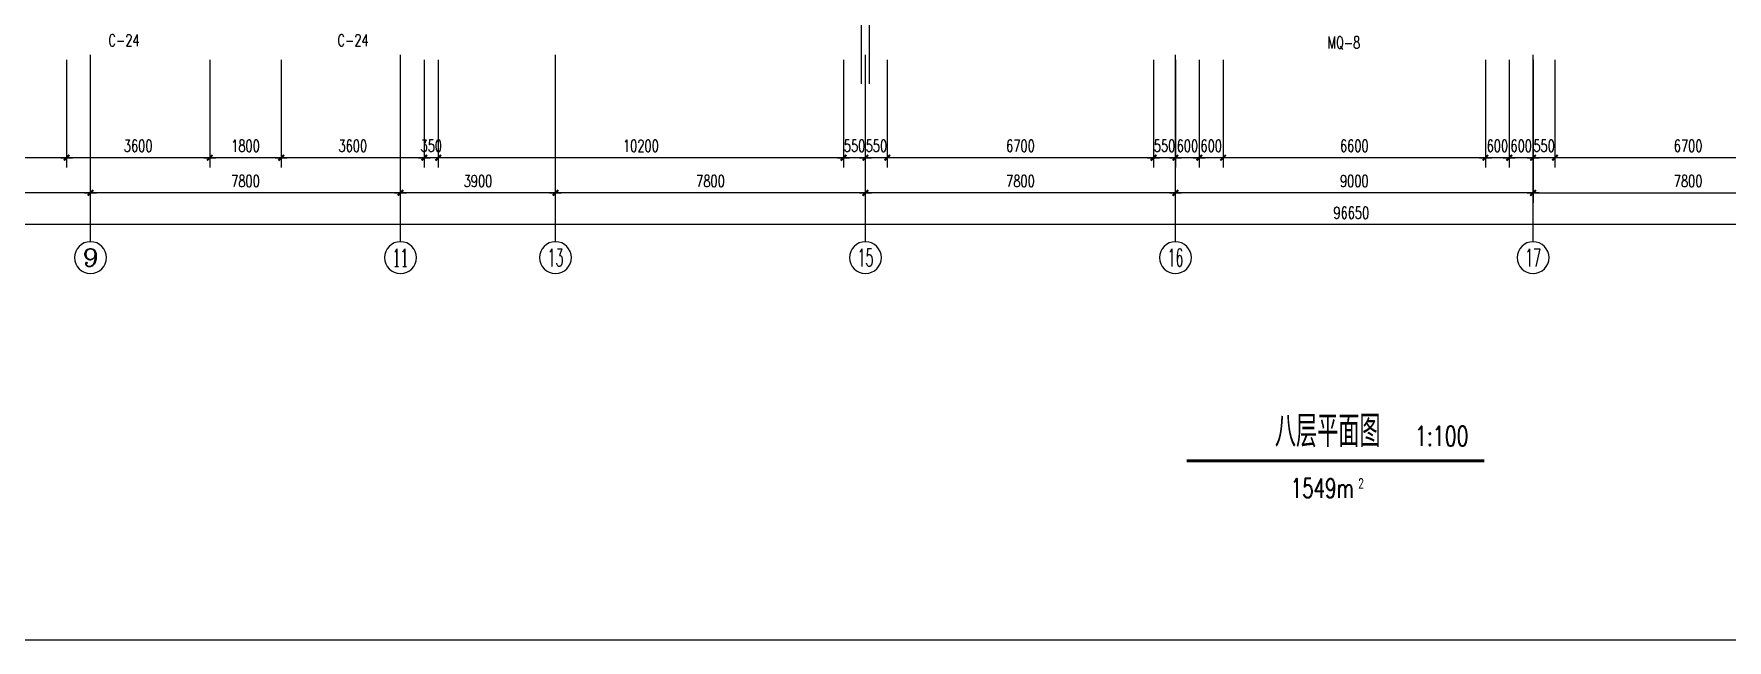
# Model space of a CAD drawing. Extents: x 816818 to 2087483, y 157525 to 390605.
# Drawn here: x 841111 to 883718, y 160847 to 176117 of the extents above; entities that cross this region are included whole.
import ezdxf
from ezdxf.enums import TextEntityAlignment as Align

# ---------------------------------------------------------------- set-up
doc = ezdxf.new("R2010")
doc.units = 0
doc.header["$LTSCALE"] = 1000
doc.header["$MEASUREMENT"] = 0
doc.layers.get('0').update_dxf_attribs({"linetype": 'CONTINUOUS'})
doc.layers.get('DEFPOINTS').update_dxf_attribs({"linetype": 'CONTINUOUS'})
for name, color, linetype in [('AXIS', 3, 'CONTINUOUS'), ('AXIS_TEXT', 7, 'CONTINUOUS'), ('MCB', 30, 'CONTINUOUS'), ('PUB_TEXT', 7, 'CONTINUOUS'), ('WALL', 255, 'CONTINUOUS'), ('WINDOW', 2, 'CONTINUOUS'), ('面积注记', 7, 'CONTINUOUS')]:
    doc.layers.add(name, color=color, linetype=linetype)
doc.styles.add('_HZTXT', font='romans.shx', dxfattribs={"width": 0.7, "bigfont": 'z.shx'})
doc.styles.add('COMPLEX', font='COMPLEX')
doc.styles.add('DIM_FONT', font='SIMPLEX.shx', dxfattribs={"width": 0.7})
doc.styles.add('Z', font='romans', dxfattribs={"width": 0.8, "bigfont": 'z'})
doc.dimstyles.new('AXIS', dxfattribs={"dimtxt": 300, "dimasz": 1, "dimexe": 250, "dimexo": 300, "dimgap": 150, "dimtad": 1, "dimdec": 0, "dimzin": 0, "dimdsep": 46, "dimtxsty": 'DIM_FONT', "dimblk": '_DIMX', "dimcen": 2.5, "dimse1": 1, "dimse2": 1, "dimclrt": 7, "dimadec": 0, "dimazin": 0, "dimtfac": 1, "dimtdec": 0, "dimtix": 1, "dimtmove": 2, "dimatfit": 3, "dimldrblk": '_DIMX', "dimfxl": 1, "dimarcsym": 0})
doc.dimstyles.new('DIMA', dxfattribs={"dimtxt": 300, "dimasz": 1, "dimexe": 250, "dimexo": 300, "dimgap": 150, "dimtad": 1, "dimdec": 0, "dimzin": 0, "dimdsep": 46, "dimtxsty": 'DIM_FONT', "dimblk": '_DIMX', "dimcen": 2.5, "dimse1": 1, "dimclrt": 7, "dimadec": 0, "dimazin": 0, "dimtfac": 1, "dimtdec": 0, "dimtix": 1, "dimtmove": 2, "dimatfit": 3, "dimldrblk": '_DIMX', "dimfxl": 1, "dimarcsym": 0})
doc.dimstyles.new('DIMB', dxfattribs={"dimtxt": 300, "dimasz": 1, "dimexe": 250, "dimexo": 300, "dimgap": 150, "dimtad": 1, "dimdec": 0, "dimzin": 0, "dimdsep": 46, "dimtxsty": 'DIM_FONT', "dimblk": '_DIMX', "dimcen": 2.5, "dimse2": 1, "dimclrt": 7, "dimadec": 0, "dimazin": 0, "dimtfac": 1, "dimtdec": 0, "dimtix": 1, "dimtmove": 2, "dimatfit": 3, "dimldrblk": '_DIMX', "dimfxl": 1, "dimarcsym": 0})
doc.dimstyles.new('DIMN', dxfattribs={"dimtxt": 300, "dimasz": 1, "dimexe": 250, "dimexo": 300, "dimgap": 150, "dimtad": 1, "dimdec": 0, "dimzin": 0, "dimdsep": 46, "dimtxsty": 'DIM_FONT', "dimblk": '_DIMX', "dimcen": 2.5, "dimclrt": 7, "dimadec": 0, "dimazin": 0, "dimtfac": 1, "dimtdec": 0, "dimtix": 1, "dimtmove": 2, "dimatfit": 3, "dimldrblk": '_DIMX', "dimfxl": 1, "dimarcsym": 0})

# ---------------------------------------------------------------- blocks, each defined once
blk = doc.blocks.new('_AXISO')
blk.add_circle((0, 0), 0.5)
at = {"layer": 'AXIS_TEXT', "style": 'COMPLEX', "width": 1.041667}
blk.add_attdef('A', text='', height=0.56, dxfattribs=at).set_placement((-0.25, -0.28), (0.25, -0.28), align=Align.FIT)
blk = doc.blocks.new('_DIMX')
blk.add_line((-150, 0), (150, 0))
at = {"const_width": 50}
blk.add_lwpolyline([(-70, -70), (70, 70)], dxfattribs=at)
blk = doc.blocks.new('*D122')
at = {"layer": 'AXIS', "color": 0, "lineweight": -2}
blk.add_line((878835, 172111), (869837, 172111), dxfattribs=at)
at = {"layer": 'DEFPOINTS', "color": 0}
for p in [(869836, 175585), (878836, 175585), (869836, 172111)]:
    blk.add_point(p, dxfattribs=at)
at = {"layer": 'AXIS', "color": 0, "lineweight": -2, "rotation": 180}
blk.add_blockref('_DIMX', (869836, 172111), dxfattribs=at)
at = {"layer": 'AXIS', "color": 0, "lineweight": -2}
blk.add_blockref('_DIMX', (878836, 172111), dxfattribs=at)
at = {"layer": 'AXIS', "color": 7, "insert": (874336, 172411), "char_height": 300, "attachment_point": 5, "style": 'DIM_FONT'}
blk.add_mtext('9000', dxfattribs=at)
blk = doc.blocks.new('*D123')
at = {"layer": 'AXIS', "color": 0, "lineweight": -2}
blk.add_line((869835, 172111), (862037, 172111), dxfattribs=at)
at = {"layer": 'DEFPOINTS', "color": 0}
for p in [(862036, 175585), (869836, 175585), (862036, 172111)]:
    blk.add_point(p, dxfattribs=at)
at = {"layer": 'AXIS', "color": 0, "lineweight": -2, "rotation": 180}
blk.add_blockref('_DIMX', (862036, 172111), dxfattribs=at)
at = {"layer": 'AXIS', "color": 0, "lineweight": -2}
blk.add_blockref('_DIMX', (869836, 172111), dxfattribs=at)
at = {"layer": 'AXIS', "color": 7, "insert": (865936, 172411), "char_height": 300, "attachment_point": 5, "style": 'DIM_FONT'}
blk.add_mtext('7800', dxfattribs=at)
blk = doc.blocks.new('*D124')
at = {"layer": 'AXIS', "color": 0, "lineweight": -2}
blk.add_line((862035, 172111), (854237, 172111), dxfattribs=at)
at = {"layer": 'DEFPOINTS', "color": 0}
for p in [(854236, 175585), (862036, 175585), (854236, 172111)]:
    blk.add_point(p, dxfattribs=at)
at = {"layer": 'AXIS', "color": 0, "lineweight": -2, "rotation": 180}
blk.add_blockref('_DIMX', (854236, 172111), dxfattribs=at)
at = {"layer": 'AXIS', "color": 0, "lineweight": -2}
blk.add_blockref('_DIMX', (862036, 172111), dxfattribs=at)
at = {"layer": 'AXIS', "color": 7, "insert": (858136, 172411), "char_height": 300, "attachment_point": 5, "style": 'DIM_FONT'}
blk.add_mtext('7800', dxfattribs=at)
blk = doc.blocks.new('*D125')
at = {"layer": 'AXIS', "color": 0, "lineweight": -2}
blk.add_line((854235, 172111), (850337, 172111), dxfattribs=at)
at = {"layer": 'DEFPOINTS', "color": 0}
for p in [(850336, 175585), (854236, 175585), (850336, 172111)]:
    blk.add_point(p, dxfattribs=at)
at = {"layer": 'AXIS', "color": 0, "lineweight": -2, "rotation": 180}
blk.add_blockref('_DIMX', (850336, 172111), dxfattribs=at)
at = {"layer": 'AXIS', "color": 0, "lineweight": -2}
blk.add_blockref('_DIMX', (854236, 172111), dxfattribs=at)
at = {"layer": 'AXIS', "color": 7, "insert": (852286, 172411), "char_height": 300, "attachment_point": 5, "style": 'DIM_FONT'}
blk.add_mtext('3900', dxfattribs=at)
blk = doc.blocks.new('*D126')
at = {"layer": 'AXIS', "color": 0, "lineweight": -2}
blk.add_line((850335, 172111), (842537, 172111), dxfattribs=at)
at = {"layer": 'DEFPOINTS', "color": 0}
for p in [(842536, 175585), (850336, 175585), (842536, 172111)]:
    blk.add_point(p, dxfattribs=at)
at = {"layer": 'AXIS', "color": 0, "lineweight": -2, "rotation": 180}
blk.add_blockref('_DIMX', (842536, 172111), dxfattribs=at)
at = {"layer": 'AXIS', "color": 0, "lineweight": -2}
blk.add_blockref('_DIMX', (850336, 172111), dxfattribs=at)
at = {"layer": 'AXIS', "color": 7, "insert": (846436, 172411), "char_height": 300, "attachment_point": 5, "style": 'DIM_FONT'}
blk.add_mtext('7800', dxfattribs=at)
blk = doc.blocks.new('*D127')
at = {"layer": 'AXIS', "color": 0, "lineweight": -2}
blk.add_line((842535, 172111), (834737, 172111), dxfattribs=at)
at = {"layer": 'DEFPOINTS', "color": 0}
for p in [(834736, 175585), (842536, 175585), (834736, 172111)]:
    blk.add_point(p, dxfattribs=at)
at = {"layer": 'AXIS', "color": 0, "lineweight": -2, "rotation": 180}
blk.add_blockref('_DIMX', (834736, 172111), dxfattribs=at)
at = {"layer": 'AXIS', "color": 0, "lineweight": -2}
blk.add_blockref('_DIMX', (842536, 172111), dxfattribs=at)
at = {"layer": 'AXIS', "color": 7, "insert": (838636, 172411), "char_height": 300, "attachment_point": 5, "style": 'DIM_FONT'}
blk.add_mtext('7800', dxfattribs=at)
blk = doc.blocks.new('*D129')
at = {"layer": 'AXIS', "color": 0, "lineweight": -2}
for p, q in [((825936, 175285), (825936, 171061)), ((922586, 175285), (922586, 171061)), ((922585, 171311), (825937, 171311))]:
    blk.add_line(p, q, dxfattribs=at)
at = {"layer": 'DEFPOINTS', "color": 0}
for p in [(825936, 175585), (922586, 175585), (825936, 171311)]:
    blk.add_point(p, dxfattribs=at)
at = {"layer": 'AXIS', "color": 0, "lineweight": -2, "rotation": 180}
blk.add_blockref('_DIMX', (825936, 171311), dxfattribs=at)
at = {"layer": 'AXIS', "color": 0, "lineweight": -2}
blk.add_blockref('_DIMX', (922586, 171311), dxfattribs=at)
at = {"layer": 'AXIS', "color": 7, "insert": (874261, 171611), "char_height": 300, "attachment_point": 5, "style": 'DIM_FONT'}
blk.add_mtext('96650', dxfattribs=at)
blk = doc.blocks.new('*D130')
at = {"layer": 'AXIS', "color": 0, "lineweight": -2}
for p, q in [((862586, 175462), (862586, 172747)), ((862035, 172997), (862034, 172997)), ((862586, 172997), (862036, 172997)), ((862587, 172997), (862588, 172997))]:
    blk.add_line(p, q, dxfattribs=at)
at = {"layer": 'DEFPOINTS', "color": 0}
for p in [(862036, 175762), (862586, 175762), (862036, 172997)]:
    blk.add_point(p, dxfattribs=at)
at = {"layer": 'AXIS', "color": 0, "lineweight": -2}
blk.add_blockref('_DIMX', (862036, 172997), dxfattribs=at)
at = {"layer": 'AXIS', "color": 0, "lineweight": -2, "rotation": 180}
blk.add_blockref('_DIMX', (862586, 172997), dxfattribs=at)
at = {"layer": 'AXIS', "color": 7, "insert": (862311, 173297), "char_height": 300, "attachment_point": 5, "style": 'DIM_FONT'}
blk.add_mtext('550', dxfattribs=at)
blk = doc.blocks.new('*D131')
at = {"layer": 'AXIS', "color": 0, "lineweight": -2}
for p, q in [((851286, 175462), (851286, 172747)), ((861486, 175462), (861486, 172747)), ((861485, 172997), (851287, 172997))]:
    blk.add_line(p, q, dxfattribs=at)
at = {"layer": 'DEFPOINTS', "color": 0}
for p in [(851286, 175762), (861486, 175762), (851286, 172997)]:
    blk.add_point(p, dxfattribs=at)
at = {"layer": 'AXIS', "color": 0, "lineweight": -2, "rotation": 180}
blk.add_blockref('_DIMX', (851286, 172997), dxfattribs=at)
at = {"layer": 'AXIS', "color": 0, "lineweight": -2}
blk.add_blockref('_DIMX', (861486, 172997), dxfattribs=at)
at = {"layer": 'AXIS', "color": 7, "insert": (856386, 173297), "char_height": 300, "attachment_point": 5, "style": 'DIM_FONT'}
blk.add_mtext('10200', dxfattribs=at)
blk = doc.blocks.new('*D132')
at = {"layer": 'AXIS', "color": 0, "lineweight": -2}
for p, q in [((850936, 175462), (850936, 172747)), ((851286, 175462), (851286, 172747)), ((850935, 172997), (850934, 172997)), ((851286, 172997), (850936, 172997)), ((851287, 172997), (851288, 172997))]:
    blk.add_line(p, q, dxfattribs=at)
at = {"layer": 'DEFPOINTS', "color": 0}
for p in [(850936, 175762), (851286, 175762), (850936, 172997)]:
    blk.add_point(p, dxfattribs=at)
at = {"layer": 'AXIS', "color": 0, "lineweight": -2}
blk.add_blockref('_DIMX', (850936, 172997), dxfattribs=at)
at = {"layer": 'AXIS', "color": 0, "lineweight": -2, "rotation": 180}
blk.add_blockref('_DIMX', (851286, 172997), dxfattribs=at)
at = {"layer": 'AXIS', "color": 7, "insert": (851111, 173297), "char_height": 300, "attachment_point": 5, "style": 'DIM_FONT'}
blk.add_mtext('350', dxfattribs=at)
blk = doc.blocks.new('*D133')
at = {"layer": 'AXIS', "color": 0, "lineweight": -2}
for p, q in [((847336, 175462), (847336, 172747)), ((850936, 175462), (850936, 172747)), ((850935, 172997), (847337, 172997))]:
    blk.add_line(p, q, dxfattribs=at)
at = {"layer": 'DEFPOINTS', "color": 0}
for p in [(847336, 175762), (850936, 175762), (847336, 172997)]:
    blk.add_point(p, dxfattribs=at)
at = {"layer": 'AXIS', "color": 0, "lineweight": -2, "rotation": 180}
blk.add_blockref('_DIMX', (847336, 172997), dxfattribs=at)
at = {"layer": 'AXIS', "color": 0, "lineweight": -2}
blk.add_blockref('_DIMX', (850936, 172997), dxfattribs=at)
at = {"layer": 'AXIS', "color": 7, "insert": (849136, 173297), "char_height": 300, "attachment_point": 5, "style": 'DIM_FONT'}
blk.add_mtext('3600', dxfattribs=at)
blk = doc.blocks.new('*D134')
at = {"layer": 'AXIS', "color": 0, "lineweight": -2}
for p, q in [((845536, 175462), (845536, 172747)), ((847336, 175462), (847336, 172747)), ((847335, 172997), (845537, 172997))]:
    blk.add_line(p, q, dxfattribs=at)
at = {"layer": 'DEFPOINTS', "color": 0}
for p in [(845536, 175762), (847336, 175762), (845536, 172997)]:
    blk.add_point(p, dxfattribs=at)
at = {"layer": 'AXIS', "color": 0, "lineweight": -2, "rotation": 180}
blk.add_blockref('_DIMX', (845536, 172997), dxfattribs=at)
at = {"layer": 'AXIS', "color": 0, "lineweight": -2}
blk.add_blockref('_DIMX', (847336, 172997), dxfattribs=at)
at = {"layer": 'AXIS', "color": 7, "insert": (846436, 173297), "char_height": 300, "attachment_point": 5, "style": 'DIM_FONT'}
blk.add_mtext('1800', dxfattribs=at)
blk = doc.blocks.new('*D135')
at = {"layer": 'AXIS', "color": 0, "lineweight": -2}
for p, q in [((841936, 175462), (841936, 172747)), ((845536, 175462), (845536, 172747)), ((845535, 172997), (841937, 172997))]:
    blk.add_line(p, q, dxfattribs=at)
at = {"layer": 'DEFPOINTS', "color": 0}
for p in [(841936, 175762), (845536, 175762), (841936, 172997)]:
    blk.add_point(p, dxfattribs=at)
at = {"layer": 'AXIS', "color": 0, "lineweight": -2, "rotation": 180}
blk.add_blockref('_DIMX', (841936, 172997), dxfattribs=at)
at = {"layer": 'AXIS', "color": 0, "lineweight": -2}
blk.add_blockref('_DIMX', (845536, 172997), dxfattribs=at)
at = {"layer": 'AXIS', "color": 7, "insert": (843736, 173297), "char_height": 300, "attachment_point": 5, "style": 'DIM_FONT'}
blk.add_mtext('3600', dxfattribs=at)
blk = doc.blocks.new('*D139')
at = {"layer": 'AXIS', "color": 0, "lineweight": -2}
for p, q in [((861486, 175462), (861486, 172747)), ((861485, 172997), (861484, 172997)), ((862036, 172997), (861486, 172997)), ((862037, 172997), (862038, 172997))]:
    blk.add_line(p, q, dxfattribs=at)
at = {"layer": 'DEFPOINTS', "color": 0}
for p in [(861486, 175762), (862036, 175762), (861486, 172997)]:
    blk.add_point(p, dxfattribs=at)
at = {"layer": 'AXIS', "color": 0, "lineweight": -2}
blk.add_blockref('_DIMX', (861486, 172997), dxfattribs=at)
at = {"layer": 'AXIS', "color": 0, "lineweight": -2, "rotation": 180}
blk.add_blockref('_DIMX', (862036, 172997), dxfattribs=at)
at = {"layer": 'AXIS', "color": 7, "insert": (861761, 173297), "char_height": 300, "attachment_point": 5, "style": 'DIM_FONT'}
blk.add_mtext('550', dxfattribs=at)
blk = doc.blocks.new('*D140')
at = {"layer": 'AXIS', "color": 0, "lineweight": -2}
for p, q in [((834286, 175462), (834286, 172747)), ((841936, 175462), (841936, 172747)), ((841935, 172997), (834287, 172997))]:
    blk.add_line(p, q, dxfattribs=at)
at = {"layer": 'DEFPOINTS', "color": 0}
for p in [(834286, 175762), (841936, 175762), (834286, 172997)]:
    blk.add_point(p, dxfattribs=at)
at = {"layer": 'AXIS', "color": 0, "lineweight": -2, "rotation": 180}
blk.add_blockref('_DIMX', (834286, 172997), dxfattribs=at)
at = {"layer": 'AXIS', "color": 0, "lineweight": -2}
blk.add_blockref('_DIMX', (841936, 172997), dxfattribs=at)
at = {"layer": 'AXIS', "color": 7, "insert": (838111, 173297), "char_height": 300, "attachment_point": 5, "style": 'DIM_FONT'}
blk.add_mtext('7650', dxfattribs=at)
blk = doc.blocks.new('*D141')
at = {"layer": 'AXIS', "color": 0, "lineweight": -2}
for p, q in [((878836, 175285), (878836, 171861)), ((886636, 175285), (886636, 171861)), ((878837, 172111), (886635, 172111))]:
    blk.add_line(p, q, dxfattribs=at)
at = {"layer": 'DEFPOINTS', "color": 0}
for p in [(878836, 175585), (886636, 175585), (886636, 172111)]:
    blk.add_point(p, dxfattribs=at)
at = {"layer": 'AXIS', "color": 0, "lineweight": -2, "rotation": 180}
blk.add_blockref('_DIMX', (878836, 172111), dxfattribs=at)
at = {"layer": 'AXIS', "color": 0, "lineweight": -2}
blk.add_blockref('_DIMX', (886636, 172111), dxfattribs=at)
at = {"layer": 'AXIS', "color": 7, "insert": (882736, 172411), "char_height": 300, "attachment_point": 5, "style": 'DIM_FONT'}
blk.add_mtext('7800', dxfattribs=at)
blk = doc.blocks.new('*D153')
at = {"layer": 'AXIS', "color": 0, "lineweight": -2}
for p, q in [((879386, 175462), (879386, 172747)), ((886086, 175462), (886086, 172747)), ((886085, 172997), (879387, 172997))]:
    blk.add_line(p, q, dxfattribs=at)
at = {"layer": 'DEFPOINTS', "color": 0}
for p in [(879386, 175762), (886086, 175762), (879386, 172997)]:
    blk.add_point(p, dxfattribs=at)
at = {"layer": 'AXIS', "color": 0, "lineweight": -2, "rotation": 180}
blk.add_blockref('_DIMX', (879386, 172997), dxfattribs=at)
at = {"layer": 'AXIS', "color": 0, "lineweight": -2}
blk.add_blockref('_DIMX', (886086, 172997), dxfattribs=at)
at = {"layer": 'AXIS', "color": 7, "insert": (882736, 173297), "char_height": 300, "attachment_point": 5, "style": 'DIM_FONT'}
blk.add_mtext('6700', dxfattribs=at)
blk = doc.blocks.new('*D154')
at = {"layer": 'AXIS', "color": 0, "lineweight": -2}
for p, q in [((878836, 175462), (878836, 172747)), ((879386, 175462), (879386, 172747)), ((878835, 172997), (878834, 172997)), ((879386, 172997), (878836, 172997)), ((879387, 172997), (879388, 172997))]:
    blk.add_line(p, q, dxfattribs=at)
at = {"layer": 'DEFPOINTS', "color": 0}
for p in [(878836, 175762), (879386, 175762), (878836, 172997)]:
    blk.add_point(p, dxfattribs=at)
at = {"layer": 'AXIS', "color": 0, "lineweight": -2}
blk.add_blockref('_DIMX', (878836, 172997), dxfattribs=at)
at = {"layer": 'AXIS', "color": 0, "lineweight": -2, "rotation": 180}
blk.add_blockref('_DIMX', (879386, 172997), dxfattribs=at)
at = {"layer": 'AXIS', "color": 7, "insert": (879111, 173297), "char_height": 300, "attachment_point": 5, "style": 'DIM_FONT'}
blk.add_mtext('550', dxfattribs=at)
blk = doc.blocks.new('*D162')
at = {"layer": 'AXIS', "color": 0, "lineweight": -2}
for p, q in [((877636, 175462), (877636, 172747)), ((878236, 175462), (878236, 172747)), ((877635, 172997), (877634, 172997)), ((878236, 172997), (877636, 172997)), ((878237, 172997), (878238, 172997))]:
    blk.add_line(p, q, dxfattribs=at)
at = {"layer": 'DEFPOINTS', "color": 0}
for p in [(877636, 175762), (878236, 175762), (877636, 172997)]:
    blk.add_point(p, dxfattribs=at)
at = {"layer": 'AXIS', "color": 0, "lineweight": -2}
blk.add_blockref('_DIMX', (877636, 172997), dxfattribs=at)
at = {"layer": 'AXIS', "color": 0, "lineweight": -2, "rotation": 180}
blk.add_blockref('_DIMX', (878236, 172997), dxfattribs=at)
at = {"layer": 'AXIS', "color": 7, "insert": (877936, 173297), "char_height": 300, "attachment_point": 5, "style": 'DIM_FONT'}
blk.add_mtext('600', dxfattribs=at)
blk = doc.blocks.new('*D163')
at = {"layer": 'AXIS', "color": 0, "lineweight": -2}
for p, q in [((878236, 175462), (878236, 172747)), ((878836, 175462), (878836, 172747)), ((878235, 172997), (878234, 172997)), ((878836, 172997), (878236, 172997)), ((878837, 172997), (878838, 172997))]:
    blk.add_line(p, q, dxfattribs=at)
at = {"layer": 'DEFPOINTS', "color": 0}
for p in [(878236, 175762), (878836, 175762), (878236, 172997)]:
    blk.add_point(p, dxfattribs=at)
at = {"layer": 'AXIS', "color": 0, "lineweight": -2}
blk.add_blockref('_DIMX', (878236, 172997), dxfattribs=at)
at = {"layer": 'AXIS', "color": 0, "lineweight": -2, "rotation": 180}
blk.add_blockref('_DIMX', (878836, 172997), dxfattribs=at)
at = {"layer": 'AXIS', "color": 7, "insert": (878536, 173297), "char_height": 300, "attachment_point": 5, "style": 'DIM_FONT'}
blk.add_mtext('600', dxfattribs=at)
blk = doc.blocks.new('*D164')
at = {"layer": 'AXIS', "color": 0, "lineweight": -2}
for p, q in [((869836, 175462), (869836, 172747)), ((870436, 175462), (870436, 172747)), ((869835, 172997), (869834, 172997)), ((870436, 172997), (869836, 172997)), ((870437, 172997), (870438, 172997))]:
    blk.add_line(p, q, dxfattribs=at)
at = {"layer": 'DEFPOINTS', "color": 0}
for p in [(869836, 175762), (870436, 175762), (869836, 172997)]:
    blk.add_point(p, dxfattribs=at)
at = {"layer": 'AXIS', "color": 0, "lineweight": -2}
blk.add_blockref('_DIMX', (869836, 172997), dxfattribs=at)
at = {"layer": 'AXIS', "color": 0, "lineweight": -2, "rotation": 180}
blk.add_blockref('_DIMX', (870436, 172997), dxfattribs=at)
at = {"layer": 'AXIS', "color": 7, "insert": (870136, 173297), "char_height": 300, "attachment_point": 5, "style": 'DIM_FONT'}
blk.add_mtext('600', dxfattribs=at)
blk = doc.blocks.new('*D165')
at = {"layer": 'AXIS', "color": 0, "lineweight": -2}
for p, q in [((862586, 175462), (862586, 172747)), ((869286, 175462), (869286, 172747)), ((869285, 172997), (862587, 172997))]:
    blk.add_line(p, q, dxfattribs=at)
at = {"layer": 'DEFPOINTS', "color": 0}
for p in [(862586, 175762), (869286, 175762), (862586, 172997)]:
    blk.add_point(p, dxfattribs=at)
at = {"layer": 'AXIS', "color": 0, "lineweight": -2, "rotation": 180}
blk.add_blockref('_DIMX', (862586, 172997), dxfattribs=at)
at = {"layer": 'AXIS', "color": 0, "lineweight": -2}
blk.add_blockref('_DIMX', (869286, 172997), dxfattribs=at)
at = {"layer": 'AXIS', "color": 7, "insert": (865936, 173297), "char_height": 300, "attachment_point": 5, "style": 'DIM_FONT'}
blk.add_mtext('6700', dxfattribs=at)
blk = doc.blocks.new('*D166')
at = {"layer": 'AXIS', "color": 0, "lineweight": -2}
for p, q in [((869286, 175462), (869286, 172747)), ((869836, 175462), (869836, 172747)), ((869285, 172997), (869284, 172997)), ((869836, 172997), (869286, 172997)), ((869837, 172997), (869838, 172997))]:
    blk.add_line(p, q, dxfattribs=at)
at = {"layer": 'DEFPOINTS', "color": 0}
for p in [(869286, 175762), (869836, 175762), (869286, 172997)]:
    blk.add_point(p, dxfattribs=at)
at = {"layer": 'AXIS', "color": 0, "lineweight": -2}
blk.add_blockref('_DIMX', (869286, 172997), dxfattribs=at)
at = {"layer": 'AXIS', "color": 0, "lineweight": -2, "rotation": 180}
blk.add_blockref('_DIMX', (869836, 172997), dxfattribs=at)
at = {"layer": 'AXIS', "color": 7, "insert": (869561, 173297), "char_height": 300, "attachment_point": 5, "style": 'DIM_FONT'}
blk.add_mtext('550', dxfattribs=at)
blk = doc.blocks.new('*D245')
at = {"layer": 'AXIS', "color": 0, "lineweight": -2}
for p, q in [((870436, 175462), (870436, 172747)), ((871036, 175462), (871036, 172747)), ((870435, 172997), (870434, 172997)), ((871036, 172997), (870436, 172997)), ((871037, 172997), (871038, 172997))]:
    blk.add_line(p, q, dxfattribs=at)
at = {"layer": 'DEFPOINTS', "color": 0}
for p in [(870436, 175762), (871036, 175762), (870436, 172997)]:
    blk.add_point(p, dxfattribs=at)
at = {"layer": 'AXIS', "color": 0, "lineweight": -2}
blk.add_blockref('_DIMX', (870436, 172997), dxfattribs=at)
at = {"layer": 'AXIS', "color": 0, "lineweight": -2, "rotation": 180}
blk.add_blockref('_DIMX', (871036, 172997), dxfattribs=at)
at = {"layer": 'AXIS', "color": 7, "insert": (870736, 173297), "char_height": 300, "attachment_point": 5, "style": 'DIM_FONT'}
blk.add_mtext('600', dxfattribs=at)
blk = doc.blocks.new('*D246')
at = {"layer": 'AXIS', "color": 0, "lineweight": -2}
for p, q in [((871036, 175462), (871036, 172747)), ((877636, 175462), (877636, 172747)), ((877635, 172997), (871037, 172997))]:
    blk.add_line(p, q, dxfattribs=at)
at = {"layer": 'DEFPOINTS', "color": 0}
for p in [(871036, 175762), (877636, 175762), (871036, 172997)]:
    blk.add_point(p, dxfattribs=at)
at = {"layer": 'AXIS', "color": 0, "lineweight": -2, "rotation": 180}
blk.add_blockref('_DIMX', (871036, 172997), dxfattribs=at)
at = {"layer": 'AXIS', "color": 0, "lineweight": -2}
blk.add_blockref('_DIMX', (877636, 172997), dxfattribs=at)
at = {"layer": 'AXIS', "color": 7, "insert": (874336, 173297), "char_height": 300, "attachment_point": 5, "style": 'DIM_FONT'}
blk.add_mtext('6600', dxfattribs=at)

msp = doc.modelspace()

# ---------------------------------------------------------------- linework, layer by layer
at = {"layer": 'AXIS'}
for p, q in [((842536.2, 170881.6), (842536.2, 175585)), ((850336.2, 170881.6), (850336.2, 175585)), ((854236.2, 170881.6), (854236.2, 175585)), ((862036.2, 170881.6), (862036.2, 175585)), ((869836.2, 170881.6), (869836.2, 175585)), ((878836.2, 170881.6), (878836.2, 175585))]:
    msp.add_line(p, q, dxfattribs=at)
at = {"layer": 'MCB'}
msp.add_lwpolyline([(816818, 206025.2), (933587.8, 206025.2), (933587.8, 160847.2), (816818, 160847.2)], close=True, dxfattribs=at)
at = {"layer": 'WALL'}
for p, q in [((861936.1, 174861.1), (861936.1, 182161.1)), ((862136.1, 174861.1), (862136.1, 182161.1))]:
    msp.add_line(p, q, dxfattribs=at)
at = {"layer": 'WINDOW', "const_width": 80}
msp.add_lwpolyline([(870115.3, 165365), (877606.9, 165365)], dxfattribs=at)

# ---------------------------------------------------------------- block references
at = {"layer": 'AXIS'}
ref = msp.add_blockref('_AXISO', (842536.2, 170481.6), dxfattribs=dict(at, xscale=-800, yscale=800, zscale=800, rotation=180))
ref.add_attrib('A', '9', dxfattribs={"layer": 'AXIS_TEXT', "height": 448, "style": 'COMPLEX', "width": 1.339286}).set_placement((842336.2, 170257.6), (842736.2, 170257.6), align=Align.FIT)
ref = msp.add_blockref('_AXISO', (850336.2, 170481.6), dxfattribs=dict(at, xscale=-800, yscale=800, zscale=800, rotation=180))
ref.add_attrib('A', '11', dxfattribs={"layer": 'AXIS_TEXT', "height": 448, "style": 'COMPLEX', "width": 0.78125}).set_placement((850136.2, 170257.6), (850536.2, 170257.6), align=Align.FIT)
ref = msp.add_blockref('_AXISO', (854236.2, 170481.6), dxfattribs=dict(at, xscale=-800, yscale=800, zscale=800, rotation=180))
ref.add_attrib('A', '13', dxfattribs={"layer": 'AXIS_TEXT', "height": 448, "style": 'COMPLEX', "width": 0.646552}).set_placement((854036.2, 170257.6), (854436.2, 170257.6), align=Align.FIT)
ref = msp.add_blockref('_AXISO', (862036.2, 170481.6), dxfattribs=dict(at, xscale=-800, yscale=800, zscale=800, rotation=180))
ref.add_attrib('A', '15', dxfattribs={"layer": 'AXIS_TEXT', "height": 448, "style": 'COMPLEX', "width": 0.646552}).set_placement((861836.2, 170257.6), (862236.2, 170257.6), align=Align.FIT)
ref = msp.add_blockref('_AXISO', (869836.2, 170481.6), dxfattribs=dict(at, xscale=-800, yscale=800, zscale=800, rotation=180))
ref.add_attrib('A', '16', dxfattribs={"layer": 'AXIS_TEXT', "height": 448, "style": 'COMPLEX', "width": 0.646552}).set_placement((869636.2, 170257.6), (870036.2, 170257.6), align=Align.FIT)
ref = msp.add_blockref('_AXISO', (878836.2, 170481.6), dxfattribs=dict(at, xscale=-800, yscale=800, zscale=800, rotation=180))
ref.add_attrib('A', '17', dxfattribs={"layer": 'AXIS_TEXT', "height": 448, "style": 'COMPLEX', "width": 0.646552}).set_placement((878636.2, 170257.6), (879036.2, 170257.6), align=Align.FIT)

# ---------------------------------------------------------------- texts
at = {"layer": 'MCB', "style": 'Z', "width": 0.7}
for s, p in [('C-24', (842988.9, 175804.1)), ('C-24', (848752.1, 175804.1)), ('MQ-8', (873659.2, 175748.2))]:
    msp.add_text(s, height=300, dxfattribs=at).set_placement(p)
at = {"layer": 'PUB_TEXT', "style": 'DIM_FONT', "width": 0.7}
msp.add_text('1549m', height=480, dxfattribs=at).set_placement((874320.2, 164675.4), align=Align.MIDDLE_RIGHT)
msp.add_text(' 2', height=240, dxfattribs=at).set_placement((874320.2, 164675.4))
at = {"layer": '面积注记', "style": '_HZTXT', "width": 0.7}
for s, height, p in [('八层平面图', 800, (872337.9, 165709)), ('1:100', 500, (875860.4, 165737.8))]:
    msp.add_text(s, height=height, dxfattribs=at).set_placement(p)

# ---------------------------------------------------------------- dimensions: what is measured, and where the dimension line sits
at = {"layer": 'AXIS'}
for p1, p2, distance, dimstyle, picture, middle in [((922586.1, 175585), (825936.1, 175585), 4274.4, 'DIMN', '*D129', (874261.1, 171610.6)), ((841935.9, 175762.3), (834286.1, 175762.3), 2765.6, 'DIMN', '*D140', (838111, 173296.7)), ((845536.1, 175762.3), (841935.9, 175762.3), 2765.6, 'DIMN', '*D135', (843736, 173296.7)), ((847336.1, 175762.3), (845536.1, 175762.3), 2765.6, 'DIMN', '*D134', (846436.1, 173296.7)), ((850936.2, 175762.3), (847336.1, 175762.3), 2765.6, 'DIMN', '*D133', (849136.1, 173296.7)), ((851286.1, 175762.3), (850936.2, 175762.3), 2765.6, 'DIMN', '*D132', (851111.1, 173296.7)), ((861486.1, 175762.3), (851286.1, 175762.3), 2765.6, 'DIMN', '*D131', (856386.1, 173296.7)), ((862036.2, 175762.3), (861486.1, 175762.3), 2765.6, 'DIMA', '*D139', (861761.1, 173296.7)), ((862586.1, 175762.3), (862036.2, 175762.3), 2765.6, 'DIMB', '*D130', (862311.1, 173296.7)), ((869286.1, 175762.3), (862586.1, 175762.3), 2765.6, 'DIMN', '*D165', (865936.1, 173296.7)), ((869836.1, 175762.3), (869286.1, 175762.3), 2765.6, 'DIMN', '*D166', (869561.1, 173296.7)), ((870436.1, 175762.3), (869836.1, 175762.3), 2765.6, 'DIMN', '*D164', (870136.1, 173296.7)), ((871036.1, 175762.3), (870436.1, 175762.3), 2765.6, 'DIMN', '*D245', (870736.1, 173296.7)), ((877636.1, 175762.3), (871036.1, 175762.3), 2765.6, 'DIMN', '*D246', (874336.1, 173296.7)), ((878236.1, 175762.3), (877636.1, 175762.3), 2765.6, 'DIMN', '*D162', (877936.1, 173296.7)), ((878836.1, 175762.3), (878236.1, 175762.3), 2765.6, 'DIMN', '*D163', (878536.1, 173296.7)), ((879386.1, 175762.3), (878836.1, 175762.3), 2765.6, 'DIMN', '*D154', (879111.1, 173296.7)), ((886086.1, 175762.3), (879386.1, 175762.3), 2765.6, 'DIMN', '*D153', (882736.1, 173296.7))]:
    dim = msp.add_aligned_dim(p1=p1, p2=p2, distance=distance, dimstyle=dimstyle, dxfattribs=at)
    dim.commit()
    dim.dimension.update_dxf_attribs({"geometry": picture, "text_midpoint": middle})
for base, p1, p2, dimstyle, picture, middle in [((834736.2, 172110.6), (842536.2, 175585), (834736.2, 175585), 'AXIS', '*D127', (838636.2, 172410.6)), ((842536.2, 172110.6), (850336.2, 175585), (842536.2, 175585), 'AXIS', '*D126', (846436.2, 172410.6)), ((850336.2, 172110.6), (854236.2, 175585), (850336.2, 175585), 'AXIS', '*D125', (852286.2, 172410.6)), ((854236.2, 172110.6), (862036.2, 175585), (854236.2, 175585), 'AXIS', '*D124', (858136.2, 172410.6)), ((862036.2, 172110.6), (869836.2, 175585), (862036.2, 175585), 'AXIS', '*D123', (865936.2, 172410.6)), ((869836.2, 172110.6), (878836.2, 175585), (869836.2, 175585), 'AXIS', '*D122', (874336.2, 172410.6)), ((886635.9, 172110.6), (878835.9, 175585), (886635.9, 175585), 'DIMN', '*D141', (882735.9, 172410.6))]:
    dim = msp.add_linear_dim(base=base, p1=p1, p2=p2, angle=180, dimstyle=dimstyle, dxfattribs=at)
    dim.commit()
    dim.dimension.update_dxf_attribs({"geometry": picture, "text_midpoint": middle})

doc.saveas('drawing.dxf')
